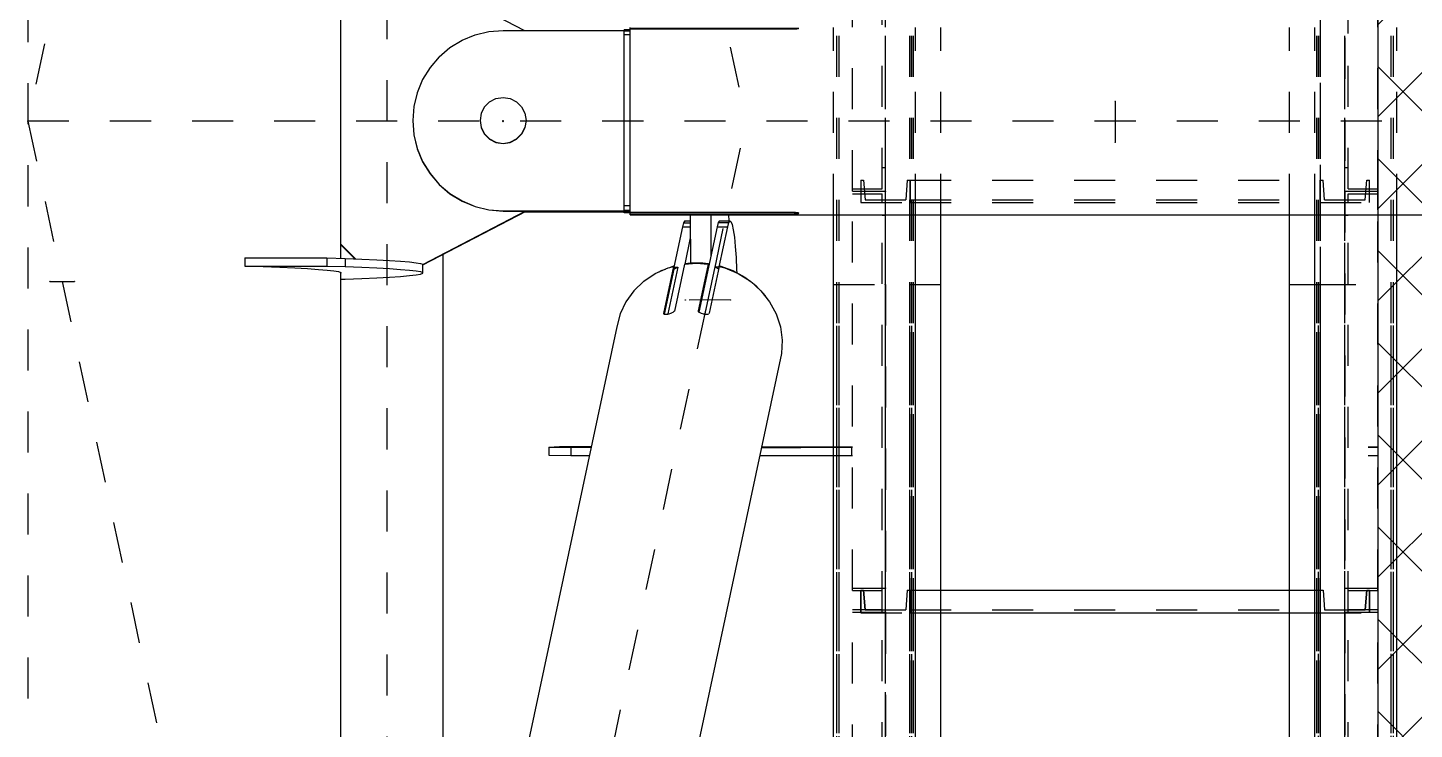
# Model space of a CAD drawing. Header units: millimetres. Extents: x 149919 to 150445, y 136651 to 136866.
# Drawn here: x 150370.812 to 150374.192, y 136765.293 to 136767.003 of the extents above; entities that cross this region are included whole.
import ezdxf

# ---------------------------------------------------------------- set-up
doc = ezdxf.new("R2010")
doc.units = ezdxf.units.MM
doc.header["$LTSCALE"] = 0.25
for name, pattern in [('CENTER', [50.800000000000004, 31.75, -6.35, 6.35, -6.35]), ('XKITLINE00', [0]), ('XKITLINE02', [4, 2, -2]), ('XKITLINE03', [6, 3, -1, 1, -1])]:
    doc.linetypes.add(name, pattern=pattern)

# ---------------------------------------------------------------- blocks, each defined once
blk = doc.blocks.new('çatıı')
h = blk.add_hatch()
h.set_pattern_fill('ANSI37', color=1, scale=5, style=0)
h.set_pattern_definition([(135, (104200.3053063872, -4107.689843781824), (11.22532015133644, 11.22532015133644), []), (45.00000000000001, (104200.3053063872, -4107.689843781824), (11.22532015133644, -11.22532015133644), [])])
h.paths.add_polyline_path([(23278.98351634455, 11270.27473873128), (23228.98351634454, 11270.27473873128), (23228.98351634455, 11870.27473873128), (23278.98351634454, 11870.27473873128)])
at = {"color": 8, "linetype": 'CENTER'}
for p, q in [((22899.99536476475, 12689.51414907064), (22899.99536476475, 11020.27483407493)), ((22899.99536476475, 12460.274807103), (23073.5500062683, 11647.0472421688)), ((22987.49535671575, 12050.27479343555), (22899.99541682213, 11640.27487436566)), ((22987.49535671575, 12050.27479343554), (22987.49535671534, 11230.27490087859)), ((23164.99538276988, 11645.12992822379), (23164.99538276988, 11635.13004522376)), ((22899.99536476475, 11640.27487436937), (22987.49526870425, 11230.2749335444)), ((23429.99514299761, 11640.27486712662), (22899.99539837077, 11640.27486712746)), ((23015.79536476466, 11640.13906342956), (23015.79536476466, 11640.41067082955)), ((23073.58164737759, 11633.65057646485), (22899.99544985373, 10820.27488437326)), ((22905.34263004464, 11601.21005872152), (22911.31908724458, 11601.22412932151)), ((23071.17052098278, 11596.69596065896), (23060.21394678278, 11596.67008425897))]:
    blk.add_line(p, q, dxfattribs=at)
at = {"color": 116, "linetype": 'XKITLINE02', "true_color": 0x136734}
for p, q in [((23097.15464435758, 11231.05603701008), (23097.15529922054, 12049.63453649338)), ((23097.68664435782, 11231.05603658449), (23097.6872992202, 12049.63453606779)), ((23114.9226443575, 11231.05602279571), (23114.92329922105, 12049.63452227898)), ((23115.0041742449, 11231.05587105893), (23115.0049109356, 12049.6009865851)), ((23115.45464435774, 11231.05602237009), (23115.45529922128, 12049.63452185339)), ((23115.85417424511, 11231.05587029393), (23115.85491093581, 12049.60098582011)), ((23214.13655514894, 11231.05635677406), (23214.13581845824, 12049.6012262219)), ((23214.53438541976, 11231.05610008459), (23214.53504028214, 12049.63444218409)), ((23214.98655514799, 11231.05635753906), (23214.98581845844, 12049.60122698691)), ((23215.06638542, 11231.056099659), (23215.06704028237, 12049.63444175848)), ((23232.30238541968, 11231.05608587019), (23232.30304028206, 12049.63442796969)), ((23232.83438541934, 11231.0560854446), (23232.8350402823, 12049.63442754406)), ((23108.205419964, 11623.75044189601), (23108.20550911194, 11726.42433427686)), ((23109.00541949908, 11623.16997589442), (23109.00550911152, 11726.42433360962)), ((23220.98530827563, 11628.78380090588), (23220.98522315449, 11726.42433599085)), ((23221.78527924065, 11661.66862844543), (23221.78522315524, 11726.42433665811)), ((23101.0054194992, 11623.16998256691), (23101.00550493175, 11721.20015227294)), ((23221.7853123026, 11623.75044427727), (23221.78522822571, 11720.60870272775)), ((23228.98531276682, 11623.16998494813), (23228.98522733427, 11721.2001546542)), ((23096.304953461, 11617.43529172858), (23096.30499000436, 11663.11447639774)), ((23116.30495346159, 11617.43529172858), (23116.30499000494, 11663.11447639774)), ((23122.50452198619, 11617.43529172858), (23122.50456309826, 11663.11447639774)), ((23207.48620740786, 11617.43529172858), (23207.48616629578, 11663.11447639774)), ((23213.68469452318, 11617.43529172858), (23213.68473106653, 11663.11447639774)), ((23233.68469452376, 11617.43529172858), (23233.68473106595, 11663.11447639774)), ((23220.98531276693, 11623.16997827568), (23220.98527919916, 11661.66862844543)), ((23228.98527924095, 11661.66862844543), (23228.9853123029, 11623.75045028246)), ((23108.20542414331, 11628.9746299051), (23109.00542414289, 11628.97462923788)), ((23220.98530812313, 11628.97463161912), (23221.78530812271, 11628.97463228636)), ((23103.00449438342, 11625.91997463256), (23103.68453918323, 11625.91997463256)), ((23103.00449438342, 11625.91997463256), (23103.00449438342, 11620.41997463255)), ((23103.00453918353, 11625.91997463256), (23103.00453918353, 11620.41997463255)), ((23103.68449438371, 11625.91997463256), (23104.06849438332, 11621.11997463255)), ((23103.68453918323, 11625.91997463256), (23104.06853918343, 11621.11997463255)), ((23114.32449438325, 11625.91997463256), (23113.94049438306, 11621.11997463255)), ((23114.32453918394, 11625.91997463256), (23113.94053918317, 11621.11997463255)), ((23114.32449438325, 11625.91997463256), (23115.00453918306, 11625.91997463256)), ((23115.00449438296, 11625.91997463256), (23115.00449438296, 11620.41997463255)), ((23115.00453918306, 11625.91997463256), (23115.00453918306, 11620.41997463255)), ((23115.00454493224, 11620.41996462806), (23115.00454933215, 11625.91996462805)), ((23115.00454933215, 11625.91996462805), (23214.98435956084, 11625.91988464418)), ((23214.98435516034, 11620.4198846442), (23214.98435956084, 11625.91988464418)), ((23214.98450986466, 11625.91988464305), (23215.66455466447, 11625.91988464305)), ((23214.98450986466, 11620.41988464304), (23214.98450986466, 11625.91988464305)), ((23214.98455466477, 11620.41988464304), (23214.98455466477, 11625.91988464305)), ((23216.04850986456, 11621.11988464303), (23215.66450986495, 11625.91988464305)), ((23216.04855466467, 11621.11988464303), (23215.66455466447, 11625.91988464305)), ((23225.9205098643, 11621.11988464303), (23226.30450986449, 11625.91988464305)), ((23225.92055466441, 11621.11988464303), (23226.30455466402, 11625.91988464305)), ((23226.30450986449, 11625.91988464305), (23226.9845546643, 11625.91988464305)), ((23226.9845098642, 11620.41988464304), (23226.9845098642, 11625.91988464305)), ((23226.9845546643, 11620.41988464304), (23226.9845546643, 11625.91988464305)), ((23101.0054194992, 11623.16998256691), (23109.00541949908, 11623.16997589442)), ((23101.00541996428, 11623.75044790124), (23108.205419964, 11623.75044189601)), ((23101.00549150964, 11525.85074874385), (23101.00557664533, 11623.16998329094)), ((23101.00557617909, 11622.58753462651), (23108.20557617881, 11622.58752861188)), ((23101.00557664533, 11623.16998329094), (23109.00557664521, 11623.16997660801)), ((23108.2054873155, 11520.60870474945), (23108.20557617881, 11622.58752861188)), ((23109.00548731566, 11520.60870408117), (23109.00557664521, 11623.16997660801)), ((23220.98515527679, 11623.16997458631), (23228.98515527784, 11623.16998126924)), ((23220.98524460635, 11520.60870205948), (23220.98515527679, 11623.16997458631)), ((23220.98531276693, 11623.16997827568), (23228.98531276682, 11623.16998494813)), ((23221.7851557432, 11622.58752659018), (23228.9851557435, 11622.58753260482)), ((23221.78524460651, 11520.60870272777), (23221.7851557432, 11622.58752659018)), ((23221.7853123026, 11623.75044427727), (23228.9853123029, 11623.75045028246)), ((23228.98515923131, 11618.65213162206), (23228.98515527784, 11623.16998126924)), ((23103.00449438342, 11620.41997463255), (23115.00453918306, 11620.41997463255)), ((23104.06849438332, 11621.11997463255), (23113.94053918317, 11621.11997463255)), ((23115.00454549161, 11621.11996462805), (23214.98435572088, 11621.1198846442)), ((23115.00454493224, 11620.41996462806), (23214.98435516034, 11620.4198846442)), ((23214.98450986466, 11620.41988464304), (23226.9845546643, 11620.41988464304)), ((23216.04850986456, 11621.11988464303), (23225.92055466441, 11621.11988464303)), ((23108.20557198494, 11617.34549063211), (23109.00557198569, 11617.34548996383)), ((23220.98515993748, 11617.34548794213), (23221.78515993706, 11617.34548861041)), ((23228.98524041295, 11525.85074672216), (23228.98515923131, 11618.65213162206)), ((23096.30391426159, 11600.43808254792), (23116.30391426101, 11600.43808254792)), ((23096.30391426159, 10060.35547160047), (23096.30391426159, 11600.43808254792)), ((23097.15391426122, 10060.35547160047), (23097.15391426122, 11600.43808254792)), ((23097.68591426087, 10060.35547160047), (23097.68591426087, 11600.43808254792)), ((23114.92191426172, 10060.35547160047), (23114.92191426172, 11600.43808254792)), ((23115.00309129195, 10058.82903122491), (23115.00463290206, 11600.43824251325)), ((23115.00463290206, 11600.43824251325), (23122.50463290147, 11600.43823501325)), ((23115.45391426138, 10060.35547160047), (23115.45391426138, 11600.43808254792)), ((23115.85309129274, 10058.82903037489), (23115.85463290168, 11600.43824166327)), ((23116.30391426101, 10060.35547160047), (23116.30391426101, 11600.43808254792)), ((23122.50309129253, 10058.82902372491), (23122.50463290147, 11600.43823501325)), ((23207.48409756176, 11600.43821493115), (23214.98409756176, 11600.43824268114)), ((23207.48980151613, 10058.82900362669), (23207.48409756176, 11600.43821493115)), ((23213.68410108502, 10820.41988757336), (23213.68488110318, 11600.43816581136)), ((23213.68488110318, 11600.43816581136), (23233.68488110376, 11600.43814581135)), ((23214.1398015165, 10058.82902823171), (23214.13409756213, 11600.43823953615)), ((23214.53410108523, 10820.41988672334), (23214.53488110339, 11600.43816496135)), ((23214.98980151671, 10058.8290313767), (23214.98409756176, 11600.43824268114)), ((23215.06610108547, 10820.41988619136), (23215.06688110363, 11600.43816442936)), ((23232.30210108515, 10820.41986895538), (23232.30288110331, 11600.43814719335)), ((23232.83410108539, 10820.41986842335), (23232.83488110355, 11600.43814666135)), ((23233.6841010856, 10820.41986757337), (23233.68488110376, 11600.43814581135)), ((23101.0054919753, 11526.43319740828), (23109.00549197577, 11526.43319072535)), ((23101.00549150964, 11525.85074874385), (23108.20549150936, 11525.85074272922)), ((23103.00437022124, 11525.91997462025), (23103.68441502105, 11525.91997462025)), ((23103.00437022124, 11525.91997462025), (23103.00437022124, 11520.41997462024)), ((23103.00440438332, 11525.91997463255), (23103.68444918371, 11525.91997463255)), ((23103.00440438332, 11520.41997463257), (23103.00440438332, 11525.91997463255)), ((23103.00441502077, 11525.91997462025), (23103.00441502077, 11520.41997462024)), ((23103.00444918343, 11525.91997463255), (23103.00444918343, 11520.41997463257)), ((23103.68437022153, 11525.91997462025), (23104.06837022114, 11521.11997462024)), ((23104.0684043838, 11521.11997463257), (23103.6844043836, 11525.91997463255)), ((23103.68441502105, 11525.91997462025), (23104.06841502125, 11521.11997462024)), ((23103.68444918371, 11525.91997463255), (23104.06844918332, 11521.11997463257)), ((23108.205419964, 11423.75044189603), (23108.20550911194, 11526.42433427686)), ((23108.20550911194, 11526.42433427686), (23109.00550911152, 11526.4243336096)), ((23108.20589993738, 11423.75043068001), (23108.20598908474, 11526.42432306091)), ((23108.20598908474, 11526.42432306091), (23109.00598908491, 11526.42432239365)), ((23109.00541949908, 11423.16997589444), (23109.00550911152, 11526.4243336096)), ((23109.00589947247, 11423.16996467842), (23109.00598908491, 11526.42432239365)), ((23114.32437022166, 11525.91997462025), (23113.94037022146, 11521.11997462024)), ((23114.32440438315, 11525.91997463255), (23113.94040438296, 11521.11997463257)), ((23114.32441502177, 11525.91997462025), (23113.94041502157, 11521.11997462024)), ((23114.32444918384, 11525.91997463255), (23113.94044918306, 11521.11997463257)), ((23114.32437022166, 11525.91997462025), (23115.00441502147, 11525.91997462025)), ((23114.32440438315, 11525.91997463255), (23115.00444918296, 11525.91997463255)), ((23115.00437022078, 11525.91997462025), (23115.00437022078, 11520.41997462024)), ((23115.00439524541, 11520.41996461572), (23115.00439964591, 11525.91996461575)), ((23115.00439964591, 11525.91996461575), (23214.98420987402, 11525.91988463188)), ((23115.00440438344, 11525.91997463255), (23115.00440438344, 11520.41997463257)), ((23115.00441502147, 11525.91997462025), (23115.00441502147, 11520.41997462024)), ((23115.00444918296, 11525.91997463255), (23115.00444918296, 11520.41997463257)), ((23115.00445493213, 11520.41996462808), (23115.00445933205, 11525.91996462805)), ((23115.00445933205, 11525.91996462805), (23122.50443962294, 11525.91995862806)), ((23207.4862897717, 11525.91989064258), (23214.98426956074, 11525.91988464419)), ((23214.98420547468, 11520.41988463191), (23214.98420987402, 11525.91988463188)), ((23214.98426516024, 11520.4198846442), (23214.98426956074, 11525.91988464419)), ((23214.98436017842, 11525.91988463072), (23215.66440497823, 11525.91988463072)), ((23214.98436017842, 11525.91988463072), (23214.98436017842, 11520.41988463074)), ((23214.98440497911, 11525.91988463072), (23214.98440497911, 11520.41988463074)), ((23214.98441986456, 11525.91988464303), (23215.66446466437, 11525.91988464303)), ((23214.98441986456, 11525.91988464303), (23214.98441986456, 11520.41988464304)), ((23214.98446466467, 11525.91988464303), (23214.98446466467, 11520.41988464304)), ((23215.66436017813, 11525.91988463072), (23216.04836017832, 11521.11988463072)), ((23215.66440497823, 11525.91988463072), (23216.04840497785, 11521.11988463072)), ((23215.66441986484, 11525.91988464303), (23216.04841986446, 11521.11988464303)), ((23215.66446466437, 11525.91988464303), (23216.04846466456, 11521.11988464303)), ((23220.98522315449, 11526.42433599085), (23221.78522315524, 11526.4243366581)), ((23220.98531276693, 11423.1699782757), (23220.98522315449, 11526.42433599085)), ((23220.9852399474, 11526.43318870365), (23228.98523994729, 11526.4331953866)), ((23220.98579273974, 11423.16996705961), (23220.98570312846, 11526.42432477486)), ((23220.98570312846, 11526.42432477486), (23221.78570312804, 11526.42432544208)), ((23221.7853123026, 11423.75044427725), (23221.78522315524, 11526.4243366581)), ((23221.78524041265, 11525.85074070754), (23228.98524041295, 11525.85074672216)), ((23221.78579227599, 11423.7504330612), (23221.78570312804, 11526.42432544208)), ((23226.30436017884, 11525.91988463072), (23225.92036017864, 11521.11988463072)), ((23226.30440497836, 11525.91988463072), (23225.92040497875, 11521.11988463072)), ((23226.30441986439, 11525.91988464303), (23225.9204198642, 11521.11988464303)), ((23225.9204646643, 11521.11988464303), (23226.30446466392, 11525.91988464303)), ((23226.30436017884, 11525.91988463072), (23226.98440497865, 11525.91988463072)), ((23226.30441986439, 11525.91988464303), (23226.9844646642, 11525.91988464303)), ((23226.98436017854, 11525.91988463072), (23226.98436017854, 11520.41988463074)), ((23226.98440497865, 11525.91988463072), (23226.98440497865, 11520.41988463074)), ((23226.98441986409, 11525.91988464303), (23226.98441986409, 11520.41988464304)), ((23226.9844646642, 11520.41988464304), (23226.9844646642, 11525.91988464303)), ((23101.0054194992, 11423.16998256689), (23101.00550493175, 11521.20015227296)), ((23101.00550493175, 11521.20015227296), (23108.20550493205, 11521.20014626777)), ((23101.00589947258, 11423.16997135088), (23101.00598490513, 11521.20014105702)), ((23101.00598490513, 11521.20014105702), (23108.20598490485, 11521.20013505183)), ((23104.06837022114, 11521.11997462024), (23113.94041502157, 11521.11997462024)), ((23104.0684043838, 11521.11997463257), (23113.94044918306, 11521.11997463257)), ((23115.00439580595, 11521.11996461572), (23214.98420603406, 11521.1198846319)), ((23115.00445549151, 11521.11996462805), (23214.98426572078, 11521.1198846442)), ((23216.04836017832, 11521.11988463072), (23225.92040497875, 11521.11988463072)), ((23216.04841986446, 11521.11988464303), (23225.9204646643, 11521.11988464303)), ((23221.78522733397, 11521.20014864899), (23228.98522733427, 11521.20015465422)), ((23221.78570730735, 11521.20013743299), (23228.98570730707, 11521.20014343822)), ((23228.98531276682, 11423.16998494815), (23228.98522733427, 11521.20015465422)), ((23228.98579273962, 11423.16997373208), (23228.98570730707, 11521.20014343822)), ((23101.00550446783, 11520.61968693863), (23109.00550446771, 11520.61968026618)), ((23101.00598444122, 11520.61967572269), (23109.0059844411, 11520.61966905023)), ((23103.00437022124, 11520.41997462024), (23115.00441502147, 11520.41997462024)), ((23103.00440438332, 11520.41997463257), (23115.00444918296, 11520.41997463257)), ((23108.2054873155, 11520.60870474945), (23109.00548731566, 11520.60870408117)), ((23115.00439524541, 11520.41996461572), (23214.98420547468, 11520.41988463191)), ((23115.00445493213, 11520.41996462808), (23122.50443467296, 11520.41995862808)), ((23207.48629472109, 11520.41989064257), (23214.98426516024, 11520.4198846442)), ((23214.98436017842, 11520.41988463074), (23226.98440497865, 11520.41988463074)), ((23214.98441986456, 11520.41988464304), (23226.9844646642, 11520.41988464304)), ((23220.9852277983, 11520.6196826474), (23228.98522779818, 11520.61968931985)), ((23220.98524460635, 11520.60870205948), (23221.78524460651, 11520.60870272777)), ((23220.98570777111, 11520.6196714314), (23228.98570777215, 11520.61967810385))]:
    blk.add_line(p, q, dxfattribs=at)
at = {"color": 1, "linetype": 'XKITLINE03'}
for p, q in [((23109.00464435756, 11231.05602753009), (23109.00529922052, 12049.63452701392)), ((23115.0041742449, 11231.05587105893), (23115.00491093444, 12049.60098658576)), ((23214.98581845844, 12049.60122698691), (23214.98655514799, 11231.05635753839)), ((23220.98438541994, 11231.05609492461), (23220.98504028116, 12049.63443702458)), ((23109.00541949908, 11623.16997589442), (23109.00550446771, 11720.61968026616)), ((23220.9852277983, 11720.61968264742), (23220.98531276693, 11623.16997827557)), ((23109.00549197577, 11526.43319072535), (23109.00557664521, 11623.16997660801)), ((23220.98515527679, 11623.16997458631), (23220.98523994624, 11526.43318870365)), ((23115.00453918306, 11620.41997463255), (23115.00449438296, 11620.41997463255)), ((23115.00454493224, 11620.41996462806), (23214.98435516034, 11620.41988464411)), ((23214.98455466477, 11620.41988464304), (23214.98450986466, 11620.41988464304)), ((23109.00391426178, 11600.43808254792), (23109.00391426178, 10060.35547160047)), ((23115.00309129195, 10058.82903122491), (23115.00463290206, 11600.43824251201)), ((23214.98409756176, 11600.43824268114), (23214.98980151497, 10058.82903137805)), ((23220.98410108541, 10820.41988027335), (23220.98488110358, 11600.43815851136)), ((23109.00541949908, 11423.16997589444), (23109.00550446771, 11520.61968026614)), ((23109.00589947247, 11423.16996467842), (23109.0059844411, 11520.6196690502)), ((23115.00441502147, 11520.41997462024), (23115.00437022078, 11520.41997462024)), ((23115.00439524541, 11520.41996461572), (23214.98420547468, 11520.41988463178)), ((23115.00444918296, 11520.41997463257), (23115.00440438344, 11520.41997463257)), ((23115.00445493213, 11520.41996462808), (23214.98426516024, 11520.41988464413)), ((23214.98440497795, 11520.41988463074), (23214.98436017842, 11520.41988463074)), ((23214.98446466467, 11520.41988464304), (23214.98441986456, 11520.41988464304)), ((23220.9852277983, 11520.6196826474), (23220.98531276693, 11423.1699782757)), ((23220.98570777111, 11520.6196714314), (23220.98579273974, 11423.16996705962))]:
    blk.add_line(p, q, dxfattribs=at)
at = {"color": 8, "linetype": 'XKITLINE00'}
for p, q in [((22996.19536476454, 11675.31928261472), (23021.03197886974, 11662.40065032593)), ((22976.19536476454, 11670.32156000321), (22976.19536476454, 11610.34888866516)), ((23046.79536476458, 11661.97291410631), (23046.79536476458, 11663.11445946119)), ((23046.79536476458, 11662.97701077103), (23086.79536476465, 11662.97701054205)), ((23046.79536476458, 11662.73699153814), (23086.79536476465, 11662.73699058798)), ((23086.79536476465, 11662.97701054205), (23086.79536476465, 11662.73699058798)), ((23086.79536476465, 11662.97701054205), (23087.10527057719, 11662.97445870961)), ((23086.79536476465, 11662.73699058798), (23087.10527057719, 11662.74757966017)), ((23087.10527057719, 11662.97445870961), (23087.10527057719, 11662.74757966017)), ((23087.10527057719, 11662.97445870961), (23087.39006966386, 11662.96700995013)), ((23087.10527057719, 11662.74757966017), (23087.39006966386, 11662.77848902782)), ((23087.39006966386, 11662.96700995013), (23087.62668929643, 11662.95526771781)), ((23087.39006966386, 11662.77848902782), (23087.62668929643, 11662.82721459778)), ((23087.62668929643, 11662.95526771781), (23087.79595995955, 11662.94018329846)), ((23087.62668929643, 11662.82721459778), (23087.79595996063, 11662.88721922176)), ((23087.79595995955, 11662.94018329846), (23087.88416835073, 11662.92297874205)), ((23087.88416835073, 11662.92297874205), (23087.88416835073, 11662.9050478594)), ((23002.86408921416, 11658.20093794919), (23005.80757377032, 11660.00388602823)), ((23005.80757377032, 11660.00388602823), (23008.99699088835, 11661.32438412307)), ((23008.99699088835, 11661.32438412307), (23012.35380653372, 11662.12991718813)), ((23012.35380653372, 11662.12991718813), (23015.79536476459, 11662.40065032593)), ((23015.79536476459, 11662.40065032593), (23046.79536476459, 11662.40065032593)), ((23045.29536476474, 11662.61831410877), (23045.29536476474, 11662.55672565795)), ((23045.29536476474, 11662.61831410877), (23046.79536476472, 11662.61831410877)), ((23045.29536476474, 11662.55672565795), (23045.29536476474, 11662.40065032593)), ((23045.29536476474, 11662.55672565795), (23046.79536476472, 11662.55672565795)), ((23045.29536476468, 11621.3188836371), (23045.29536476468, 11662.27441003206)), ((23045.29536476468, 11662.27441003206), (23046.79536476465, 11662.27441003206)), ((23045.29536476468, 11661.36309741042), (23046.79536476465, 11661.36309741042)), ((23046.79536476458, 11619.0485213492), (23046.79536476458, 11661.97291410631)), ((23000.2390155785, 11655.95993445129), (22997.99699088834, 11653.33605647812)), ((23000.2390155785, 11655.95993445129), (23002.86408921416, 11658.20093794919)), ((22997.99699088834, 11653.33605647812), (22996.19322123246, 11650.39391261353)), ((22996.19322123246, 11650.39391261353), (22994.87212140611, 11647.20594820388)), ((22994.87212140611, 11647.20594820388), (22994.06622127148, 11643.85066151318)), ((23012.50376735181, 11644.98738822572), (23014.06486959614, 11645.7824472518)), ((23014.06486959614, 11645.7824472518), (23015.79536476465, 11646.05640592162)), ((23015.79536476465, 11646.05640592162), (23017.52585993316, 11645.7824472518)), ((23017.52585993316, 11645.7824472518), (23019.08696217749, 11644.98738822572)), ((22994.06622127148, 11643.85066151318), (22993.79536476459, 11640.41067083532)), ((23011.26486959615, 11643.74905476036), (23010.46944827339, 11642.18866356328)), ((23011.26486959615, 11643.74905476036), (23012.50376735181, 11644.98738822572)), ((23019.08696217749, 11644.98738822572), (23020.32585993315, 11643.74905476036)), ((23020.32585993315, 11643.74905476036), (23021.1212812559, 11642.18866356328)), ((22993.79536476459, 11640.41067083532), (22994.06622127148, 11636.97068015746)), ((23010.46944827339, 11642.18866356328), (23010.19536476464, 11640.45895659674)), ((23010.19536476464, 11640.45895659674), (23010.46944827339, 11638.7292496302)), ((23021.1212812559, 11642.18866356328), (23021.39536476464, 11640.45895659674)), ((23021.39536476464, 11640.45895659674), (23021.1212812559, 11638.7292496302)), ((22994.06622127148, 11636.97068015746), (22994.87212140611, 11633.61539346676)), ((22994.06622127148, 11636.91032295611), (22994.87212140611, 11633.55503626541)), ((23010.46944827339, 11638.7292496302), (23011.26486959615, 11637.16885843311)), ((23010.46944827339, 11638.70510674966), (23011.26486959615, 11637.14471555257)), ((23010.46944827339, 11638.70510674966), (23011.26486959615, 11637.14471555257)), ((23010.46944827339, 11638.68096386912), (23011.26486959615, 11637.12057267204)), ((23011.26486959615, 11637.16885843311), (23012.50376735181, 11635.93052496775)), ((23011.26486959615, 11637.14471555257), (23012.50376735181, 11635.90638208721)), ((23011.26486959615, 11637.14471555257), (23012.50376735181, 11635.90638208721)), ((23011.26486959615, 11637.12057267204), (23012.50376735181, 11635.88223920668)), ((23012.50376735181, 11635.93052496775), (23014.06486959614, 11635.13546594168)), ((23012.50376735181, 11635.90638208721), (23014.06486959614, 11635.11132306114)), ((23012.50376735181, 11635.90638208721), (23014.06486959614, 11635.11132306114)), ((23012.50376735181, 11635.88223920668), (23014.06486959614, 11635.0871801806)), ((23017.52585993316, 11635.13546594168), (23019.08696217749, 11635.93052496775)), ((23017.52585993316, 11635.11132306114), (23019.08696217749, 11635.90638208721)), ((23017.52585993316, 11635.11132306114), (23019.08696217749, 11635.90638208721)), ((23017.52585993316, 11635.0871801806), (23019.08696217749, 11635.88223920668)), ((23019.08696217749, 11635.93052496775), (23020.32585993315, 11637.16885843311)), ((23019.08696217749, 11635.90638208721), (23020.32585993315, 11637.14471555257)), ((23019.08696217749, 11635.90638208721), (23020.32585993315, 11637.14471555257)), ((23019.08696217749, 11635.88223920668), (23020.32585993315, 11637.12057267204)), ((23021.1212812559, 11638.7292496302), (23020.32585993315, 11637.16885843311)), ((23021.1212812559, 11638.70510674966), (23020.32585993315, 11637.14471555257)), ((23021.1212812559, 11638.70510674966), (23020.32585993315, 11637.14471555257)), ((23021.1212812559, 11638.68096386912), (23020.32585993315, 11637.12057267204)), ((22994.87212140611, 11633.61539346676), (22996.19322123246, 11630.42742905711)), ((22994.87212140611, 11633.55503626541), (22996.19322123246, 11630.36707185577)), ((23014.06486959614, 11635.13546594168), (23015.79536476465, 11634.86150727185)), ((23014.06486959614, 11635.11132306114), (23015.79536476465, 11634.83736439131)), ((23014.06486959614, 11635.11132306114), (23015.79536476465, 11634.83736439131)), ((23014.06486959614, 11635.0871801806), (23015.79536476465, 11634.81322151078)), ((23015.79536476465, 11634.86150727185), (23017.52585993316, 11635.13546594168)), ((23015.79536476465, 11634.83736439131), (23017.52585993316, 11635.11132306114)), ((23015.79536476465, 11634.83736439131), (23017.52585993316, 11635.11132306114)), ((23015.79536476465, 11634.81322151078), (23017.52585993316, 11635.0871801806)), ((23015.79536476465, 11634.86150727185), (23015.79536476465, 11634.83736439131)), ((23015.79536476465, 11634.83736439131), (23015.79536476465, 11634.81322151078)), ((22996.19322123246, 11630.42742905711), (22997.99699088834, 11627.48528519252)), ((22996.19322123246, 11630.36707185577), (22997.99699088834, 11627.42492799118)), ((22997.99699088834, 11627.48528519252), (23000.2390155785, 11624.86140721935)), ((22997.99699088834, 11627.42492799118), (23000.2390155785, 11624.801050018)), ((23000.2390155785, 11624.86140721935), (23002.86408921416, 11622.62040372146)), ((23000.2390155785, 11624.801050018), (23002.86408921416, 11622.56004652011)), ((23002.86408921416, 11622.62040372146), (23005.80757377032, 11620.81745564241)), ((23002.86408921416, 11622.56004652011), (23005.80757377032, 11620.75709844107)), ((23005.80757377032, 11620.81745564241), (23008.99699088835, 11619.49695754757)), ((23005.80757377032, 11620.75709844107), (23008.99699088835, 11619.43660034622)), ((23008.99699088835, 11619.49695754757), (23012.35380653372, 11618.69142448251)), ((23008.99699088835, 11619.43660034622), (23012.35380653372, 11618.63106728117)), ((23045.29536476468, 11618.55263199543), (23045.29536476468, 11621.3188836371)), ((23045.29536476468, 11619.67123132705), (23046.79536476465, 11619.67123132705)), ((23046.79536476458, 11617.43527479205), (23046.79536476458, 11619.0485213492)), ((22996.22688690243, 11605.24684771955), (23021.43812124919, 11618.36033414336)), ((22996.2268869028, 11605.36756212244), (23021.17703286493, 11618.34524484301)), ((23012.35380653372, 11618.69142448251), (23012.35380653372, 11618.63106728117)), ((23012.35380653372, 11618.69142448251), (23015.79536476459, 11618.4206913447)), ((23012.35380653372, 11618.63106728117), (23015.79536476459, 11618.36033414336)), ((23015.79536476459, 11618.4206913447), (23046.79536476472, 11618.4206913447)), ((23015.79536476459, 11618.4206913447), (23015.79536476459, 11618.36033414336)), ((23015.79536476459, 11618.36033414336), (23046.79536476458, 11618.36033414336)), ((23021.03198376259, 11618.14908393864), (23045.29536476474, 11618.14908393864)), ((23021.14802304447, 11618.20944113999), (23045.29536476474, 11618.20944113999)), ((23045.29536476468, 11618.55263199543), (23046.79536476465, 11618.55263199543)), ((23045.29536476474, 11617.93504952786), (23045.29536476474, 11618.35731628393)), ((23045.29536476474, 11618.1373219229), (23046.79536476472, 11618.1373219229)), ((23045.29536476474, 11618.00389166322), (23046.79536476472, 11618.00389166322)), ((23046.79536476458, 11618.09038602809), (23086.79536476465, 11618.09038721957)), ((23046.79536476458, 11617.71758095225), (23086.79536476465, 11617.71758142254)), ((23046.79536476458, 11617.43527479205), (23283.19536476952, 11617.43527479205)), ((23059.80326516811, 11615.52291993066), (23059.52067543501, 11614.51930598891)), ((23060.09833320459, 11615.95369982673), (23059.80326516811, 11615.52291993066)), ((23059.80326516811, 11615.52291993066), (23061.43025926077, 11615.52676237398)), ((23060.09833320459, 11615.95369982673), (23061.42911131495, 11615.95684270198)), ((23061.42516516855, 11617.43527479205), (23061.45652138421, 11605.68760228643)), ((23066.40545776217, 11617.43527479205), (23066.43262927911, 11607.25540851048)), ((23068.269708753, 11615.54292044853), (23067.98711898616, 11614.53930642056)), ((23068.5647768762, 11615.97370044596), (23068.269708753, 11615.54292044853)), ((23068.269708753, 11615.54292044853), (23070.75983925871, 11615.54880155551)), ((23068.5647768762, 11615.97370044596), (23071.0549073819, 11615.97958155295)), ((23070.75983925871, 11615.54880155551), (23070.47724949186, 11614.54518752755)), ((23071.0549073819, 11615.97958155295), (23070.75983925871, 11615.54880155551)), ((23070.78706833038, 11617.43527479205), (23070.79110107348, 11615.97895850403)), ((23071.0549073819, 11615.97958155295), (23071.35348836589, 11615.82443848761)), ((23071.35348836589, 11615.82443848761), (23071.6465099785, 11615.08808630303)), ((23086.79536476465, 11618.09038721957), (23086.79536476465, 11617.71758142254)), ((23086.79536476465, 11618.09038721957), (23087.10527057719, 11618.07710876943)), ((23086.79536476465, 11617.71758142254), (23087.10527057719, 11617.72282263667)), ((23087.10527057719, 11618.07710876943), (23087.10527057719, 11617.72282263667)), ((23087.10527057719, 11618.07710876943), (23087.39006966386, 11618.03834914159)), ((23087.10527057719, 11617.72282263667), (23087.39006966386, 11617.73812165978)), ((23087.39006966386, 11618.03834914159), (23087.62668929643, 11617.97724841059)), ((23087.39006966386, 11617.73812165978), (23087.62668929643, 11617.76223905599)), ((23087.62668929643, 11617.97724841059), (23087.79595996063, 11617.90200400831)), ((23087.62668929643, 11617.76223905599), (23087.79595995955, 11617.7932209773)), ((23087.79595996063, 11617.90200400831), (23087.88416835073, 11617.86538573112)), ((23087.79595995955, 11617.7932209773), (23087.88416835073, 11617.82855745271)), ((23087.88416835073, 11617.86538573112), (23087.88416835073, 11617.82855745271)), ((23059.52067543501, 11614.51930598891), (23057.42630860742, 11604.70569958254)), ((23059.52067543501, 11614.51930598891), (23061.43293625147, 11614.52382214164)), ((23067.98711898616, 11614.53930642056), (23063.54229426805, 11593.71211835483)), ((23067.98711898616, 11614.53930642056), (23070.47724949186, 11614.54518752755)), ((23070.47724949186, 11614.54518752755), (23068.38288274329, 11604.73157891135)), ((23071.6465099785, 11615.08808630303), (23071.92506890638, 11613.79289868772)), ((23071.92506890638, 11613.79289868772), (23072.18070127738, 11611.97822926199)), ((23072.18070127738, 11611.97822926199), (23072.40563983134, 11609.69921583805)), ((22976.19536476454, 11610.34888866516), (22976.19536476454, 11610.28853648159)), ((22976.19536476454, 11610.34888866516), (22979.82947778491, 11606.71643090223)), ((22976.19536476475, 11610.28853648126), (22976.19536476475, 11606.84585950879)), ((22976.19536476454, 11610.22817426247), (22979.70400382353, 11606.72113331034)), ((23061.44007070486, 11611.85088409781), (23060.06570508414, 11605.41099826569)), ((23072.40563983134, 11609.69921583805), (23072.59304992408, 11607.02510508558)), ((22952.87790035202, 11606.95063188935), (22972.87790035202, 11606.95063188935)), ((22952.87790035202, 11606.95063188935), (22952.87790034599, 11604.95154284475)), ((22972.87790035202, 11606.95063188935), (22977.34337636258, 11606.80960293056)), ((22972.87790035202, 11606.95063188935), (22972.87790034599, 11604.95154284475)), ((22977.34337636258, 11606.80960293056), (22981.39729053083, 11606.65767372835)), ((22977.34337636258, 11606.80960293056), (22977.34337635654, 11604.81051388596)), ((22981.39729053083, 11606.65767372835), (22985.01054828997, 11606.49593466455)), ((22985.01054828997, 11606.49593466455), (22988.15721762351, 11606.32554652545)), ((22988.15721762351, 11606.32554652545), (22990.81471517686, 11606.14773217095)), ((22990.81471517686, 11606.14773217095), (22992.96396833607, 11605.96376775821)), ((22992.96396833607, 11605.96376775821), (22994.5895521101, 11605.77497358281)), ((22994.5895521101, 11605.77497358281), (22995.67979983472, 11605.58270460306)), ((22995.67979983472, 11605.58270460306), (22996.22688690286, 11605.38834071564)), ((22996.22688691528, 11603.19418780756), (22996.22688690286, 11605.38834071564)), ((23001.0917971523, 11607.77730432621), (23001.0917971523, 11294.50333715875)), ((23059.98913131181, 11605.40476019697), (23057.55382188583, 11593.99358730182)), ((23059.98913131181, 11605.40476019697), (23062.92010949123, 11605.64353181234)), ((23060.12752367534, 11605.54720588182), (23060.09903444262, 11605.41371343594)), ((23060.12752367534, 11605.54720588182), (23061.5621334301, 11605.69875922932)), ((23061.5621334301, 11605.69875922932), (23061.52611135, 11605.52997000204)), ((23061.5621334301, 11605.69875922932), (23063.00841000046, 11605.75161417801)), ((23062.92010949123, 11605.64353181234), (23065.76644355648, 11605.41301160016)), ((23063.00841000046, 11605.75161417801), (23064.45852660222, 11605.70548469391)), ((23065.76644355648, 11605.41301160016), (23063.33113411741, 11594.0018384937)), ((23064.45852660222, 11605.70548469391), (23064.41939119405, 11605.52210729634)), ((23064.45852660222, 11605.70548469391), (23065.90463567014, 11605.56062041494)), ((23065.76644355648, 11605.41301160016), (23065.80057596926, 11604.53422429971)), ((23065.90463567014, 11605.56062041494), (23065.78287017098, 11604.99006190022)), ((23065.90463567014, 11605.56062041494), (23065.93024149357, 11604.90136182582)), ((23072.59304992408, 11607.02510508558), (23072.73723719479, 11604.0371485066)), ((22952.87790034599, 11604.95154284475), (22957.34337663754, 11604.81051389014)), ((22952.87790034599, 11604.95154284475), (22972.87790034599, 11604.95154284475)), ((22957.34337663754, 11604.81051389014), (22961.39729107001, 11604.65858469071)), ((22961.39729107001, 11604.65858469071), (22965.01054907097, 11604.49684562842)), ((22965.01054907097, 11604.49684562842), (22968.15721861883, 11604.32645748968)), ((22968.15721861883, 11604.32645748968), (22970.81471635459, 11604.14864313455)), ((22970.81471635459, 11604.14864313455), (22972.9639696605, 11603.96467872037)), ((22972.87790034599, 11604.95154284475), (22977.34337635654, 11604.81051388596)), ((22972.9639696605, 11603.96467872037), (22974.58955354251, 11603.77588454289)), ((22974.58955354251, 11603.77588454289), (22975.67980133407, 11603.58361556061)), ((22975.67980133407, 11603.58361556061), (22976.22688842668, 11603.3892516704)), ((22976.19536476475, 11603.40045109668), (22976.19536476475, 11020.2748756797)), ((22976.19536476475, 11603.18298837813), (22976.22688842639, 11603.1941878041)), ((22976.22688842668, 11603.3892516704), (22976.22688842639, 11603.1941878041)), ((22977.34337635654, 11604.81051388596), (22981.39729052479, 11604.65858468375)), ((22977.34337664372, 11601.77292570331), (22981.39729078324, 11601.92485488175)), ((22981.39729052479, 11604.65858468375), (22985.01054828393, 11604.49684561995)), ((22981.39729078324, 11601.92485488175), (22985.01054851181, 11602.08659392438)), ((22985.01054828393, 11604.49684561995), (22988.15721761748, 11604.32645748085)), ((22985.01054851181, 11602.08659392438), (22988.15721781312, 11602.25698204504)), ((22988.15721761748, 11604.32645748085), (22990.81471517083, 11604.14864312634)), ((22988.15721781312, 11602.25698204504), (22990.81471533285, 11602.43479638397)), ((22990.81471517083, 11604.14864312634), (22992.96396833003, 11603.96467871361)), ((22990.81471533285, 11602.43479638397), (22992.96396845726, 11602.61876078411)), ((22992.96396833003, 11603.96467871361), (22994.58955210408, 11603.77588453821)), ((22992.96396845726, 11602.61876078411), (22994.58955219563, 11602.80755494998)), ((22994.58955210408, 11603.77588453821), (22995.67979982868, 11603.58361555845)), ((22994.58955219563, 11602.80755494998), (22995.67979988387, 11602.99982392335)), ((22995.67979982868, 11603.58361555845), (22996.22688689684, 11603.38925167103)), ((22995.67979988387, 11602.99982392335), (22996.22688691528, 11603.19418780756)), ((23050.08044913625, 11601.25122254133), (23052.90008722276, 11603.12827691286)), ((23052.90008722276, 11603.12827691286), (23056.04477193821, 11604.51131395045)), ((23053.83385516948, 11603.53894945134), (23054.36254176292, 11603.84343174036)), ((23054.36254176292, 11603.84343174036), (23054.34559250303, 11603.76401229542)), ((23054.36254176292, 11603.84343174036), (23055.39593826313, 11604.22595593047)), ((23057.32179469195, 11604.83187588655), (23054.88648526213, 11593.42070312795)), ((23057.35696489575, 11603.9263691871), (23055.07293497804, 11593.2240495321)), ((23057.4463522828, 11604.18964629415), (23055.10471577487, 11593.21740198225)), ((23058.38897363855, 11604.70797310112), (23055.95366765944, 11593.29680284534)), ((23056.04477193821, 11604.51131395045), (23057.32179469195, 11604.83187588655)), ((23056.42402920236, 11604.60651620313), (23057.45958438942, 11604.98983945723)), ((23057.32179469195, 11604.83187588655), (23057.35696489575, 11603.9263691871)), ((23057.45958438942, 11604.98983945723), (23057.33781891844, 11604.41928085062)), ((23057.33781891844, 11604.41928085062), (23057.36207591392, 11603.79475114033)), ((23057.42630860742, 11604.70569958254), (23058.38897363855, 11604.70797310112)), ((23057.42630860742, 11604.70569958254), (23057.4463522828, 11604.18964629415)), ((23057.4463522828, 11604.18964629415), (23058.38897363855, 11604.70797310112)), ((23057.45958438942, 11604.98983945723), (23057.46379767336, 11604.88136266741)), ((23065.80057596926, 11604.53422429971), (23063.49824860772, 11593.74616769843)), ((23067.42021297981, 11604.72930530048), (23064.9849048575, 11593.31813249569)), ((23065.78287017098, 11604.99006190022), (23065.80847599707, 11604.33080324223)), ((23068.47765107841, 11604.85637741189), (23066.04234164565, 11593.4452041801)), ((23067.42021297981, 11604.72930530048), (23068.38288274329, 11604.73157891135)), ((23067.42021297981, 11604.72930530048), (23068.34711124124, 11604.24470454765)), ((23068.38288274329, 11604.73157891135), (23068.39337361518, 11604.46147698578)), ((23068.47765107841, 11604.85637741189), (23069.87719461722, 11604.51131394309)), ((23068.61536905494, 11605.01618681654), (23068.57608404217, 11604.83210834202)), ((23068.61536905494, 11605.01618681654), (23071.80088927849, 11603.88461710925)), ((23069.87719461722, 11604.51131394309), (23073.12173636963, 11603.1282769021)), ((23071.80088927849, 11603.88461710925), (23071.76307453772, 11603.7074279142)), ((23071.80088927849, 11603.88461710925), (23074.75013025492, 11602.27216110296)), ((23072.73723719479, 11604.0371485066), (23072.75755770486, 11603.36157210802)), ((23073.12173636963, 11603.1282769021), (23076.07690017433, 11601.25122252749)), ((23074.75013025492, 11602.27216110296), (23075.98926373002, 11601.30688724933)), ((22976.19536476475, 11601.73666912271), (22977.34337664372, 11601.77292570331)), ((23047.67153095509, 11598.9371841831), (23045.74652643928, 11596.25647272273)), ((23047.67153095509, 11598.9371841831), (23050.08044913625, 11601.25122254133)), ((23076.07690017433, 11601.25122252749), (23078.65289487442, 11598.93718416661)), ((23076.18252815491, 11601.15633599724), (23077.37684832956, 11600.22597130237)), ((23077.37684832956, 11600.22597130237), (23078.13400983014, 11599.40330309819)), ((23078.65289487442, 11598.93718416661), (23080.77145017449, 11596.25647270409)), ((23045.74652643928, 11596.25647272273), (23044.3639258769, 11593.29054022144)), ((23079.19898107612, 11598.24619463223), (23079.60423127566, 11597.80588374261)), ((23079.60423127566, 11597.80588374261), (23079.86363801472, 11597.40517175504)), ((23080.77145017449, 11596.25647270409), (23082.36819484377, 11593.29054020121)), ((23044.3639258769, 11593.29054022144), (23043.56573888642, 11590.12950503744)), ((23054.88648526213, 11593.42070312795), (23054.93374681735, 11593.30355104468)), ((23054.93374681735, 11593.30355104468), (23055.0758169231, 11593.22240342232)), ((23055.0758169231, 11593.22240342232), (23055.30227828068, 11593.18321041499)), ((23055.30227828068, 11593.18321041499), (23055.5965255979, 11593.1888458522)), ((23055.5965255979, 11593.1888458522), (23055.93698317319, 11593.23889651521)), ((23055.81602075665, 11593.22111383218), (23055.95366765944, 11593.29680284534)), ((23055.93698317319, 11593.23889651521), (23056.29868693512, 11593.32969243625)), ((23055.95366765944, 11593.29680284534), (23056.16969710917, 11593.29731303829)), ((23056.29868693512, 11593.32969243625), (23056.65511493433, 11593.45457599915)), ((23056.65511493433, 11593.45457599915), (23056.90289847628, 11593.56878988854)), ((23056.90289847628, 11593.56878988854), (23056.98061509911, 11593.59195376979)), ((23056.98061509911, 11593.59195376979), (23057.25201834034, 11593.71377561252)), ((23057.25201834034, 11593.71377561252), (23057.44787431958, 11593.85100763862)), ((23057.55382188583, 11593.99358730182), (23057.44787431958, 11593.85100763862)), ((23063.33113411741, 11594.0018384937), (23063.37938339729, 11593.85925604169)), ((23063.37938339729, 11593.85925604169), (23063.52363208031, 11593.72201786641)), ((23063.52363208031, 11593.72201786641), (23063.75330312345, 11593.60018696502)), ((23063.75330312345, 11593.60018696502), (23063.92081839267, 11593.5454309739)), ((23063.92081839267, 11593.5454309739), (23064.05244852511, 11593.47971429099)), ((23064.05244852511, 11593.47971429099), (23064.39970524271, 11593.35471141765)), ((23064.39970524271, 11593.35471141765), (23064.76846690751, 11593.26379164679)), ((23064.55221057805, 11593.31711057281), (23064.9849048575, 11593.31813249569)), ((23064.76846690751, 11593.26379164679), (23065.13169404899, 11593.2136216759)), ((23064.9849048575, 11593.31813249569), (23065.18662537065, 11593.2126690187)), ((23065.13169404899, 11593.2136216759), (23065.46275301599, 11593.20788022097)), ((23065.46275301599, 11593.20788022097), (23065.73736889058, 11593.24698827453)), ((23065.73736889058, 11593.24698827453), (23065.9354054478, 11593.32807823628)), ((23066.04234164565, 11593.4452041801), (23065.9354054478, 11593.32807823628)), ((23082.36819484377, 11593.29054020121), (23083.39461260349, 11590.12950501625)), ((23043.56573888642, 11590.12950503744), (23001.0917971523, 11391.10865978733)), ((23083.39461260349, 11590.12950501625), (23083.8195162694, 11586.86941360372)), ((23083.8195162694, 11586.86941360372), (23083.62999535866, 11583.60932219152)), ((23083.62999535866, 11583.60932219152), (23010.57129599797, 11241.27697661709)), ((23026.95558093528, 11560.8196093014), (23029.54221104133, 11560.96380430732)), ((23026.95558093528, 11560.8196093014), (23032.31576393546, 11560.80207924133)), ((23026.95558093528, 11560.8196093014), (23026.95558107541, 11558.81963257695)), ((23026.95558107541, 11558.81963257695), (23032.3157640756, 11558.80210251688)), ((23029.54221104133, 11560.96380430732), (23034.90239404152, 11560.94627424724)), ((23029.54221104133, 11560.96380430732), (23029.54221105202, 11560.81114992953)), ((23032.31576393546, 11560.80207924133), (23037.30396148433, 11560.78859198694)), ((23032.31576393546, 11560.80207924133), (23032.3157640756, 11558.80210251688)), ((23032.3157640756, 11558.80210251688), (23036.87738352724, 11558.78976865853)), ((23034.90239404152, 11560.94627424724), (23037.33620876911, 11560.93969361806)), ((23034.90239404152, 11560.94627424724), (23034.90239405211, 11560.79508542482)), ((23078.32436057912, 11558.74862230596), (23081.9907010312, 11558.75010251799)), ((23078.75122146685, 11560.74877136705), (23081.99070089107, 11560.75007924243)), ((23078.78177454103, 11560.89193440771), (23084.57733099711, 11560.89427424835)), ((23081.99070089107, 11560.75007924243), (23088.37484791102, 11560.75531527284)), ((23081.9907010312, 11558.75010251799), (23088.37484805116, 11558.7553385484)), ((23084.57733099711, 11560.89427424835), (23090.9614780171, 11560.89951027876)), ((23088.37484791102, 11560.75531527284), (23094.64397340434, 11560.76314427151)), ((23088.37484805116, 11558.7553385484), (23094.64397354447, 11558.76316754706)), ((23090.9614780171, 11560.89951027876), (23097.23060351038, 11560.90733927742)), ((23094.64397340434, 11560.76314427151), (23100.75291486875, 11560.77350983866)), ((23094.64397354447, 11558.76316754706), (23100.75291500888, 11558.77353311422)), ((23097.23060351038, 11560.90733927742), (23101.00434258633, 11560.91374250555)), ((23100.75291486875, 11560.77350983866), (23101.00434266783, 11560.77405603982)), ((23100.75291486875, 11560.77350983866), (23100.75291500888, 11558.77353311422)), ((23100.75291500888, 11558.77353311422), (23101.00434383482, 11558.77407931761)), ((23226.69830857507, 11560.91762432062), (23228.98351634458, 11560.91374659103)), ((23226.69830871366, 11560.77902633841), (23228.98351634458, 11560.77406173995)), ((23226.69831071365, 11558.77904960879), (23228.98351634458, 11558.77408501468))]:
    blk.add_line(p, q, dxfattribs=at)
at = {"color": 7, "linetype": 'XKITLINE00'}
for p, q in [((23096.30464435737, 11231.05603769011), (23096.304953461, 11617.43529172858)), ((23116.30464435795, 11231.0560216901), (23116.30495346159, 11617.43529172858)), ((23122.50417424548, 11231.05586430895), (23122.50452198619, 11617.43529172858)), ((23207.48645881664, 11338.09186768211), (23207.48620740786, 11617.43529172858)), ((23213.68447872002, 11347.68126140553), (23213.68469452318, 11617.43529172858)), ((23233.68450347516, 11378.62471025501), (23233.68469452376, 11617.43529172858)), ((23122.50443962294, 11525.91995862806), (23207.4862897717, 11525.91989064258)), ((23122.50443467296, 11520.41995862808), (23207.48629472109, 11520.41989064257))]:
    blk.add_line(p, q, dxfattribs=at)
blk.add_lwpolyline([(23278.98351634455, 11870.27473873128), (23228.98351634455, 11870.27473873128), (23228.98351634455, 11270.27473873128), (23278.98351634455, 11270.27473873128)], close=True)
at = {"color": 1}
blk.add_lwpolyline([(23278.98351634455, 11870.27473873128), (23228.98351634455, 11870.27473873128), (23228.98351634455, 11270.27473873128), (23278.98351634455, 11270.27473873128)], close=True, dxfattribs=at)
at = {"color": 8, "linetype": 'XKITLINE00'}
for centre in [(23164.99538276988, 11645.12992822379), (22899.99536476475, 11640.27487436937), (22899.99539837077, 11640.27486712746), (22899.99541682213, 11640.27487436566), (23015.79536476466, 11640.41067082955), (23015.79536476466, 11640.13906342956), (23164.99538276988, 11635.13004522376), (22905.34263004464, 11601.21005872152), (22911.31908724458, 11601.22412932151), (23060.21394678278, 11596.67008425897), (23071.17052098278, 11596.69596065896)]:
    blk.add_circle(centre, 0.05000000000109139, dxfattribs=at)
at = {"color": 1, "linetype": 'XKITLINE00'}
for centre in [(23109.00541949908, 11623.16997589442), (23109.00557664521, 11623.16997660801), (23220.98515527679, 11623.16997458631), (23220.98531276693, 11623.16997827557), (23115.00453918306, 11620.41997463255), (23115.00454493224, 11620.41996462806), (23214.98435516034, 11620.41988464411), (23214.98455466477, 11620.41988464304), (23109.00391426178, 11600.43808254792), (23115.00463290206, 11600.43824251201), (23214.98409756176, 11600.43824268114), (23220.98488110358, 11600.43815851136), (23109.00549197577, 11526.43319072535), (23220.98523994624, 11526.43318870365), (23109.00550446771, 11520.61968026614), (23109.0059844411, 11520.6196690502), (23115.00439524541, 11520.41996461572), (23115.00441502147, 11520.41997462024), (23115.00444918296, 11520.41997463257), (23115.00445493213, 11520.41996462808), (23214.98420547468, 11520.41988463178), (23214.98426516024, 11520.41988464413), (23214.98440497795, 11520.41988463074), (23214.98446466467, 11520.41988464304), (23220.9852277983, 11520.6196826474), (23220.98570777111, 11520.6196714314)]:
    blk.add_circle(centre, 0.05000000000109139, dxfattribs=at)

msp = doc.modelspace()

# ---------------------------------------------------------------- block references
at = {"xscale": 0.009999943142843078, "yscale": 0.009999943142843078, "zscale": 0.009999943142843078}
msp.add_blockref('çatıı', (150141.8140771318, 136650.3731045646), dxfattribs=at)

doc.saveas('drawing.dxf')
